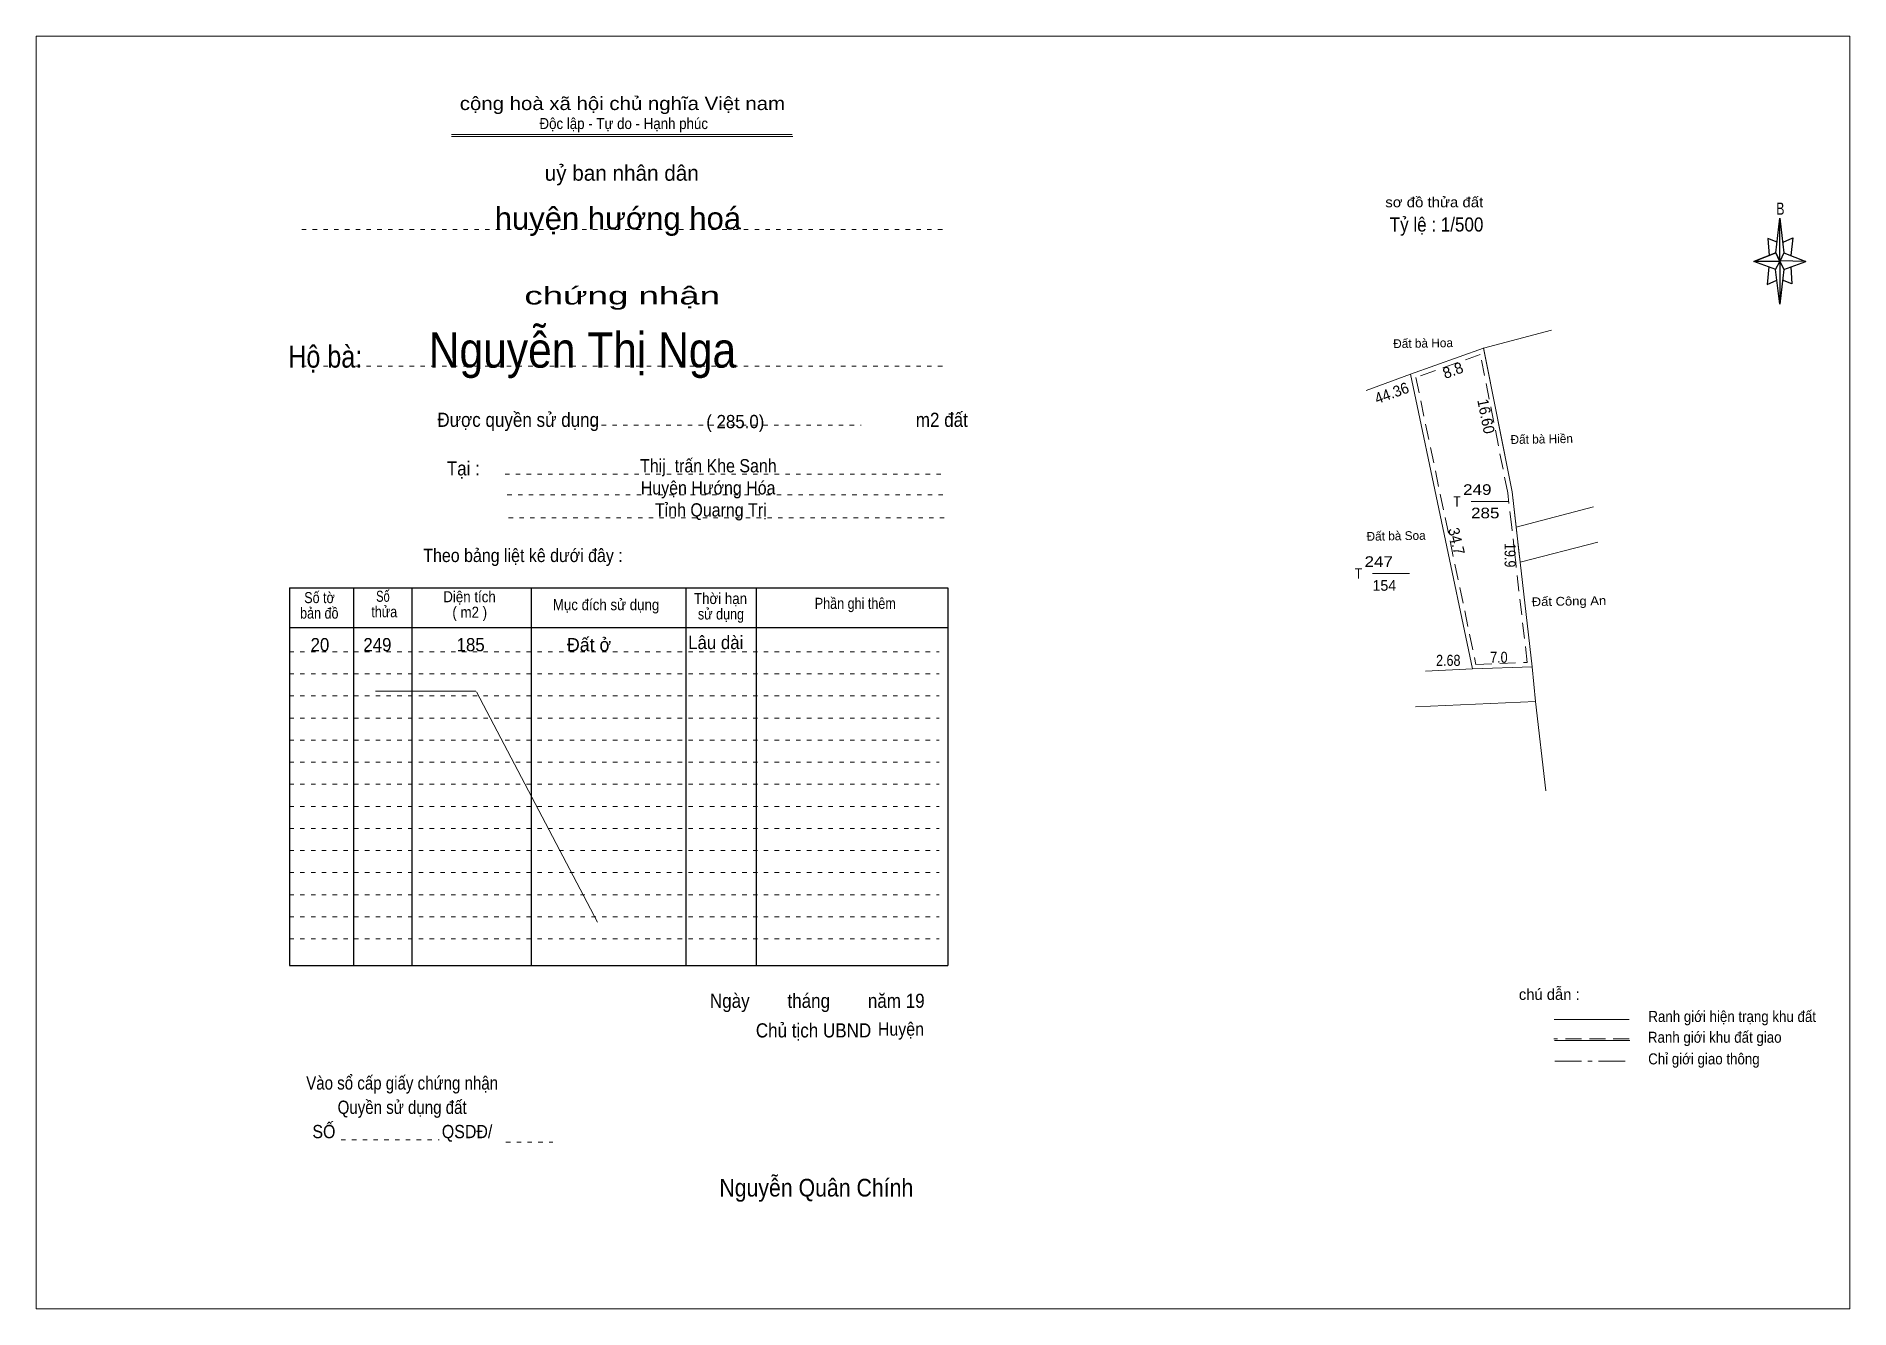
# Model space of a CAD drawing. Header units: centimetres. Extents: x -0.5 to 40.5, y 0 to 28.8.
import ezdxf
from ezdxf.enums import TextEntityAlignment as Align

# ---------------------------------------------------------------- set-up
doc = ezdxf.new("R2010")
doc.units = ezdxf.units.CM
doc.header["$LTSCALE"] = 0.12
for name, pattern in [('DOT_DASHED', [7.7, 5, -1.2, 0.3, -1.2]), ('DOTTED', [1.5, 0.3, -1.2]), ('MEDIUM_DASHED', [4.5, 3, -1.5])]:
    doc.linetypes.add(name, pattern=pattern)
for name, color, linetype, lineweight in [('1', 7, 'Continuous', 13), ('22', 7, 'Continuous', 13), ('30', 7, 'Continuous', 13), ('50', 7, 'Continuous', 25)]:
    doc.layers.add(name, color=color, linetype=linetype, lineweight=lineweight)
doc.layers.add('34', color=7, linetype='Continuous')

msp = doc.modelspace()

# ---------------------------------------------------------------- linework, layer by layer
at = {"layer": '1'}
for p, q in [((8.91, 26.55), (16.62, 26.55)), ((8.91, 26.5), (16.63, 26.5)), ((32.91, 18.46), (32.26, 21.71)), ((29.61, 20.75), (30.61, 21.12)), ((33, 17.66), (32.91, 18.46)), ((30.95, 14.4), (32.01, 14.45))]:
    msp.add_line(p, q, dxfattribs=at)
at = {"layer": '1', "linetype": 'DOTTED'}
for p, q in [((5.52, 24.4), (20.02, 24.4)), ((5.52, 21.3), (20.02, 21.3)), ((12.06, 19.97), (18.18, 19.97)), ((10.12, 18.86), (20.06, 18.86)), ((10.17, 18.39), (20.11, 18.39)), ((10.2, 17.87), (20.14, 17.87)), ((5.24, 14.84), (19.94, 14.84)), ((5.24, 14.34), (19.94, 14.34)), ((5.24, 13.84), (19.94, 13.84)), ((5.24, 13.34), (19.94, 13.34)), ((5.24, 12.84), (19.94, 12.84)), ((5.24, 12.34), (19.94, 12.34)), ((5.24, 11.84), (19.94, 11.84)), ((5.24, 11.34), (19.94, 11.34)), ((5.24, 10.84), (19.94, 10.84)), ((5.24, 10.34), (19.94, 10.34)), ((5.24, 9.84), (19.94, 9.84)), ((5.24, 9.34), (19.94, 9.34)), ((5.24, 8.84), (19.94, 8.84)), ((5.24, 8.34), (19.94, 8.34)), ((6.41, 3.79), (8.63, 3.79)), ((10.14, 3.74), (11.2, 3.74))]:
    msp.add_line(p, q, dxfattribs=at)
at = {"layer": '1', "lineweight": 25}
for p, q in [((5.24, 16.29), (20.14, 16.29)), ((5.24, 16.29), (5.24, 7.74)), ((6.69, 16.29), (6.69, 7.74)), ((8.01, 16.29), (8.01, 7.74)), ((10.71, 16.29), (10.71, 7.74)), ((14.21, 16.29), (14.21, 7.74)), ((15.8, 16.29), (15.8, 7.74)), ((20.14, 16.29), (20.14, 7.74)), ((5.24, 15.39), (20.14, 15.39)), ((5.24, 7.74), (20.14, 7.74))]:
    msp.add_line(p, q, dxfattribs=at)
at = {"layer": '1'}
msp.add_lwpolyline([(-0.49, -0.03), (40.55, -0.03), (40.55, 28.77), (-0.49, 28.77)], close=True, dxfattribs=at)
for points in [[(32.26, 21.71), (30.61, 21.12), (32.01, 14.45)], [(33, 17.67), (32.91, 18.46), (32.26, 21.72)], [(33.09, 16.87), (33.07, 17.05), (33, 17.67)], [(32.01, 14.45), (33.36, 14.5), (33.09, 16.87)], [(33.36, 14.5), (33.44, 13.71), (33.67, 11.69)]]:
    msp.add_lwpolyline(points, dxfattribs=at)
at = {"layer": '1', "linetype": 'MEDIUM_DASHED'}
for points in [[(32.9, 17.66), (32.81, 18.44), (32.19, 21.57), (30.73, 21.05), (32.09, 14.55)], [(32.99, 16.86), (32.97, 17.04), (32.9, 17.66)], [(32.09, 14.55), (33.25, 14.6), (32.99, 16.86)]]:
    msp.add_lwpolyline(points, dxfattribs=at)
at = {"layer": '22'}
for p, q in [((33.8, 22.12), (32.26, 21.71)), ((33, 17.66), (34.75, 18.12)), ((33, 17.66), (33.09, 16.87)), ((34.85, 17.32), (33.09, 16.87)), ((33.44, 13.71), (30.72, 13.59))]:
    msp.add_line(p, q, dxfattribs=at)
msp.add_lwpolyline([(32.26, 21.71), (32.91, 18.46), (33, 17.66), (33.09, 16.87)], dxfattribs=at)
at = {"layer": '30'}
for p, q in [((31.98, 18.24), (32.82, 18.24)), ((29.75, 16.61), (30.59, 16.61))]:
    msp.add_line(p, q, dxfattribs=at)
at = {"layer": '50'}
for p, q in [((38.88, 23.87), (38.97, 24.65)), ((39.06, 23.87), (39.56, 23.67)), ((38.88, 23.49), (38.38, 23.67)), ((39.06, 23.49), (38.97, 22.71)), ((39.22, 23.55), (39.24, 23.17)), ((39.24, 23.17), (39.03, 23.25))]:
    msp.add_line(p, q, dxfattribs=at)
at = {"layer": '50', "lineweight": 13}
for p, q in [((7.19, 13.95), (9.46, 13.95)), ((9.47, 13.93), (12.21, 8.72)), ((35.56, 6.52), (33.86, 6.52)), ((35.57, 6.04), (33.87, 6.04))]:
    msp.add_line(p, q, dxfattribs=at)
at = {"layer": '50', "linetype": 'MEDIUM_DASHED', "lineweight": 13}
msp.add_line((35.56, 6.08), (33.85, 6.08), dxfattribs=at)
at = {"layer": '50', "linetype": 'DOT_DASHED', "lineweight": 13}
msp.add_line((33.88, 5.57), (35.59, 5.57), dxfattribs=at)
at = {"layer": '50'}
for points in [[(38.97, 24.65), (39.06, 23.87), (38.97, 23.67)], [(38.97, 23.67), (38.38, 23.67), (38.88, 23.87), (39.06, 23.49), (39.56, 23.67), (38.97, 23.69)], [(38.97, 23.67), (38.97, 22.71), (38.87, 23.49)]]:
    msp.add_lwpolyline(points, close=True, dxfattribs=at)
for points in [[(38.97, 23.67), (38.88, 23.87), (38.38, 23.67)], [(38.91, 24.11), (38.7, 24.19), (38.73, 23.81)], [(39.04, 24.11), (39.26, 24.21), (39.22, 23.81)], [(38.72, 23.55), (38.68, 23.15), (38.9, 23.25)], [(38.97, 23.67), (39.06, 23.49), (39.56, 23.67)]]:
    msp.add_lwpolyline(points, dxfattribs=at)

# ---------------------------------------------------------------- texts
at = {"layer": '1'}
for s, height, width, p in [('cộng hoà xã hội chủ nghĩa Việt nam', 0.3, 1.15, (12.775, 27.1)), ('Độc lập - Tự do - Hạnh phúc', 0.25, 0.9, (12.805, 26.67)), ('chứng nhận', 0.4, 1.55, (12.77, 22.7)), ('Được quyền sử dụng                                                                   m2 đất', 0.32, 0.9, (14.59, 19.93)), ('Tại :', 0.32, 0.9, (9.175, 18.83)), ('Theo bảng liệt kê dưới đây :', 0.3, 0.9, (10.525, 16.87)), ('Số tờ', 0.25, 0.85, (5.92, 15.94)), ('Số ', 0.25, 0.75, (7.39, 15.97)), ('Diện tích', 0.25, 0.9, (9.315, 15.96)), ('Mục đích sử dụng', 0.25, 0.9, (12.405, 15.78)), ('Thời hạn', 0.25, 0.9, (14.995, 15.92)), ('Phần ghi thêm', 0.25, 0.85, (18.045, 15.81)), ('bản đồ', 0.25, 0.85, (5.915, 15.59)), ('thửa', 0.25, 0.85, (7.385, 15.62)), ('( m2 )', 0.25, 0.9, (9.32, 15.61)), ('sử dụng', 0.25, 0.85, (15.005, 15.57)), ('Ngày        tháng        năm 19', 0.32, 0.9, (17.185, 6.78)), ('Chủ tịch UBND', 0.32, 0.9, (17.1, 6.11)), ('Vào sổ cấp giấy chứng nhận', 0.3, 0.85, (7.79, 4.93)), ('Quyền sử dụng đất', 0.3, 0.85, (7.79, 4.38)), ('SỐ                        QSDĐ/', 0.3, 0.9, (7.795, 3.83))]:
    msp.add_text(s, height=height, dxfattribs=dict(at, width=width)).set_placement(p, align=Align.CENTER)
msp.add_text('uỷ ban nhân dân', height=0.35, dxfattribs=at).set_placement((12.76, 25.5), align=Align.CENTER)
for s, p in [('Đất bà Hoa ', (30.9333, 21.724)), ('Đất bà Hiền ', (33.6183, 19.5546)), ('Đất bà Soa ', (30.3233, 17.3635))]:
    msp.add_text(s, height=0.2, rotation=1, dxfattribs=at).set_placement(p, align=Align.CENTER)
at = {"layer": '1', "width": 1.1}
msp.add_text('Đất Công An ', height=0.2, rotation=1, dxfattribs=at).set_placement((34.2383, 15.8855), align=Align.CENTER)
at = {"layer": '30'}
for s, width, p in [('249', 1.2, (31.8, 18.39)), ('T', 0.85, (31.58, 18.12)), ('285', 1.2, (31.98, 17.86)), ('247', 1.2, (29.57, 16.76)), ('T', 0.85, (29.35, 16.49))]:
    msp.add_text(s, height=0.24, dxfattribs=dict(at, width=width)).set_placement(p)
msp.add_text('154', height=0.24, dxfattribs=at).set_placement((29.75, 16.22))
at = {"layer": '34'}
for s, height, width, p in [('huyện hướng hoá ', 0.5, 1.05, (12.77, 24.4)), ('Nguyễn Thị Nga ', 0.8, 0.9, (12.005, 21.27)), ('Hộ bà:', 0.5, 0.85, (6.05, 21.27)), ('( 285.0)', 0.3, 0.95, (15.33, 19.9)), ('Thij  trấn Khe Sanh ', 0.3, 0.9, (14.77, 18.9)), ('Huyện Hướng Hóa ', 0.3, 0.9, (14.765, 18.4)), ('Tỉnh Quarng Trị', 0.3, 0.9, (14.775, 17.9)), ('Lâu dài ', 0.3, 0.95, (14.94, 14.9)), ('20', 0.3, 0.95, (5.93, 14.85)), ('249', 0.3, 0.95, (7.23, 14.85)), ('185', 0.3, 0.95, (9.34, 14.85))]:
    msp.add_text(s, height=height, dxfattribs=dict(at, width=width)).set_placement(p, align=Align.CENTER)
msp.add_text('Đất ở ', height=0.3, dxfattribs=at).set_placement((12.075, 14.85), align=Align.CENTER)
at = {"layer": '50'}
for s, height, width, p in [('sơ đồ thửa đất ', 0.23, 1.1, (31.195, 24.9)), ('B', 0.2756, 0.75, (38.98, 24.73)), ('7.0', 0.25, 0.85, (32.61, 14.59)), ('2.68', 0.25, 0.85, (31.465, 14.52)), ('Ranh giới hiện trạng khu đất', 0.25, 0.9, (37.89, 6.46)), ('                    Huyện ', 0.3, 0.9, (18.125, 6.15)), ('Ranh giới khu đất giao', 0.25, 0.9, (37.495, 5.99)), ('Chỉ giới giao thông', 0.25, 0.9, (37.25, 5.5)), ('Nguyễn Quân Chính ', 0.4, 0.9, (17.23, 2.51))]:
    msp.add_text(s, height=height, dxfattribs=dict(at, width=width)).set_placement(p, align=Align.CENTER)
at = {"layer": '50', "width": 0.9}
msp.add_text('Tỷ lệ : 1/500', height=0.32, dxfattribs=at).set_placement((30.14, 24.35))
at = {"layer": '50'}
msp.add_text('8.8', height=0.25, rotation=20.093, dxfattribs=at).set_placement((31.6121, 21.0912), align=Align.CENTER)
for s, rotation, width, p in [('44.36', 20.093, 0.95, (30.2271, 20.5779)), ('16.60', 281.323, 0.95, (32.1972, 20.1445)), ('34.7', 283.3, 0.95, (31.53, 17.3138)), ('19.9', 270, 0.85, (32.74, 17.025))]:
    msp.add_text(s, height=0.25, rotation=rotation, dxfattribs=dict(at, width=width)).set_placement(p, align=Align.CENTER)
msp.add_text('chú dẫn :', height=0.25, dxfattribs=at).set_placement((33.75, 6.96), align=Align.CENTER)

doc.saveas('drawing.dxf')
